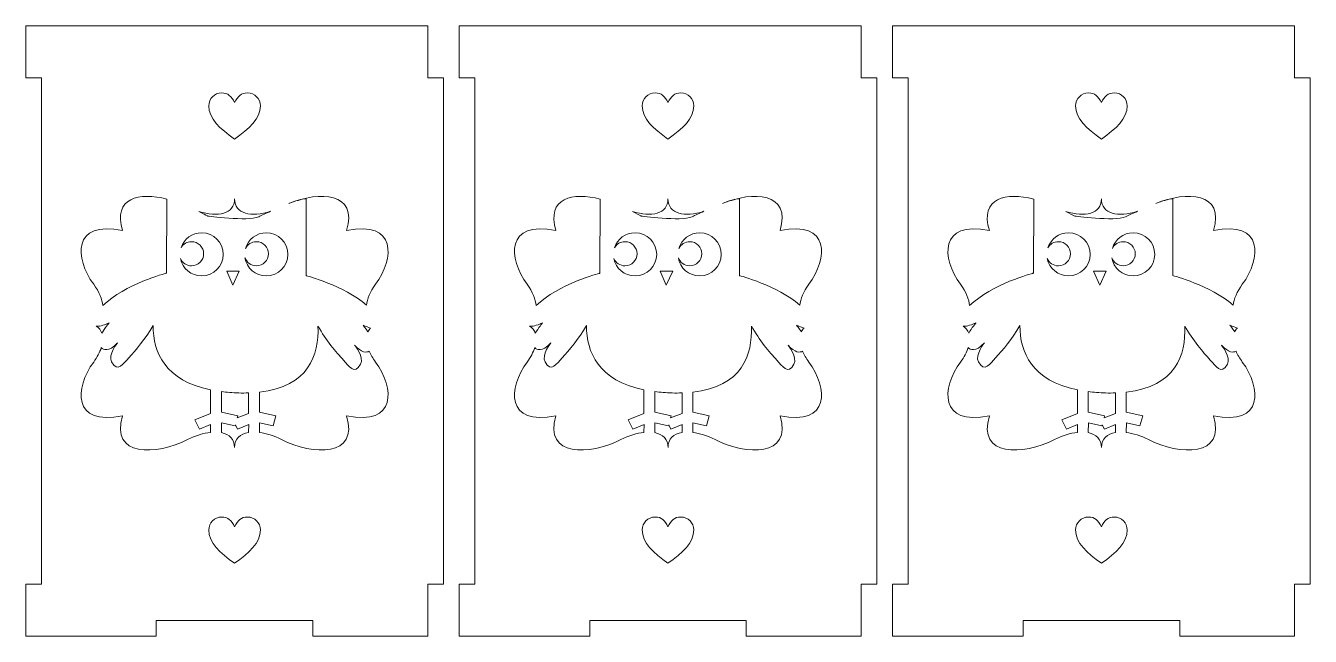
# Model space of a CAD drawing. Header units: millimetres. Extents: x -3306 to 3306, y -396 to 396.
# Drawn here: x -2556.5 to -2310.5, y -152.7 to -35.7 of the extents above; entities that cross this region are included whole.
import ezdxf

# ---------------------------------------------------------------- set-up
doc = ezdxf.new("R2010")
doc.units = ezdxf.units.MM
doc.header["$MEASUREMENT"] = 0
doc.layers.add('Camada 1', color=7, linetype='Continuous')

msp = doc.modelspace()

# ---------------------------------------------------------------- linework, layer by layer
at = {"layer": 'Camada 1', "color": 250, "lineweight": 20}
for points, knots in [([(-2553.4888, -35.7401), (-2553.4888, -35.7401), (-2479.4888, -35.7401), (-2479.4888, -35.7401), (-2479.4888, -35.7401), (-2479.4888, -35.7401), (-2479.4888, -45.7401), (-2479.4888, -45.7401), (-2479.4888, -45.7401), (-2479.4888, -45.7401), (-2476.4888, -45.7401), (-2476.4888, -45.7401), (-2476.4888, -45.7401), (-2476.4888, -45.7401), (-2476.4888, -142.7401), (-2476.4888, -142.7401), (-2476.4888, -142.7401), (-2476.4888, -142.7401), (-2479.4888, -142.7401), (-2479.4888, -142.7401), (-2479.4888, -142.7401), (-2479.4888, -142.7401), (-2479.4888, -152.7401), (-2479.4888, -152.7401), (-2479.4888, -152.7401), (-2479.4888, -152.7401), (-2501.4888, -152.7401), (-2501.4888, -152.7401), (-2501.4888, -152.7401), (-2501.4888, -152.7401), (-2501.4888, -149.7401), (-2501.4888, -149.7401), (-2501.4888, -149.7401), (-2501.4888, -149.7401), (-2531.4888, -149.7401), (-2531.4888, -149.7401), (-2531.4888, -149.7401), (-2531.4888, -149.7401), (-2531.4888, -152.7401), (-2531.4888, -152.7401), (-2531.4888, -152.7401), (-2531.4888, -152.7401), (-2553.4888, -152.7401), (-2553.4888, -152.7401), (-2553.4888, -152.7401), (-2553.4888, -152.7401), (-2556.4888, -152.7401), (-2556.4888, -152.7401), (-2556.4888, -152.7401), (-2556.4888, -152.7401), (-2556.4888, -142.7401), (-2556.4888, -142.7401), (-2556.4888, -142.7401), (-2556.4888, -142.7401), (-2553.4888, -142.7401), (-2553.4888, -142.7401), (-2553.4888, -142.7401), (-2553.4888, -142.7401), (-2553.4888, -45.7401), (-2553.4888, -45.7401), (-2553.4888, -45.7401), (-2553.4888, -45.7401), (-2556.4888, -45.7401), (-2556.4888, -45.7401), (-2556.4888, -45.7401), (-2556.4888, -45.7401), (-2556.4888, -35.7401), (-2556.4888, -35.7401), (-2556.4888, -35.7401), (-2556.4888, -35.7401), (-2553.4888, -35.7401), (-2553.4888, -35.7401)], [0, 0, 0, 0, 0.05263158, 0.05263158, 0.05263158, 0.05263158, 0.10526316, 0.10526316, 0.10526316, 0.10526316, 0.15789474, 0.15789474, 0.15789474, 0.15789474, 0.21052632, 0.21052632, 0.21052632, 0.21052632, 0.26315789, 0.26315789, 0.26315789, 0.26315789, 0.31578947, 0.31578947, 0.31578947, 0.31578947, 0.36842105, 0.36842105, 0.36842105, 0.36842105, 0.42105263, 0.42105263, 0.42105263, 0.42105263, 0.47368421, 0.47368421, 0.47368421, 0.47368421, 0.52631579, 0.52631579, 0.52631579, 0.52631579, 0.57894737, 0.57894737, 0.57894737, 0.57894737, 0.63157895, 0.63157895, 0.63157895, 0.63157895, 0.68421053, 0.68421053, 0.68421053, 0.68421053, 0.73684211, 0.73684211, 0.73684211, 0.73684211, 0.78947368, 0.78947368, 0.78947368, 0.78947368, 0.84210526, 0.84210526, 0.84210526, 0.84210526, 0.89473684, 0.89473684, 0.89473684, 0.89473684, 1, 1, 1, 1]), ([(-2470.4888, -35.7401), (-2470.4888, -35.7401), (-2396.4888, -35.7401), (-2396.4888, -35.7401), (-2396.4888, -35.7401), (-2396.4888, -35.7401), (-2396.4888, -45.7401), (-2396.4888, -45.7401), (-2396.4888, -45.7401), (-2396.4888, -45.7401), (-2393.4888, -45.7401), (-2393.4888, -45.7401), (-2393.4888, -45.7401), (-2393.4888, -45.7401), (-2393.4888, -142.7401), (-2393.4888, -142.7401), (-2393.4888, -142.7401), (-2393.4888, -142.7401), (-2396.4888, -142.7401), (-2396.4888, -142.7401), (-2396.4888, -142.7401), (-2396.4888, -142.7401), (-2396.4888, -152.7401), (-2396.4888, -152.7401), (-2396.4888, -152.7401), (-2396.4888, -152.7401), (-2418.4888, -152.7401), (-2418.4888, -152.7401), (-2418.4888, -152.7401), (-2418.4888, -152.7401), (-2418.4888, -149.7401), (-2418.4888, -149.7401), (-2418.4888, -149.7401), (-2418.4888, -149.7401), (-2448.4888, -149.7401), (-2448.4888, -149.7401), (-2448.4888, -149.7401), (-2448.4888, -149.7401), (-2448.4888, -152.7401), (-2448.4888, -152.7401), (-2448.4888, -152.7401), (-2448.4888, -152.7401), (-2470.4888, -152.7401), (-2470.4888, -152.7401), (-2470.4888, -152.7401), (-2470.4888, -152.7401), (-2473.4888, -152.7401), (-2473.4888, -152.7401), (-2473.4888, -152.7401), (-2473.4888, -152.7401), (-2473.4888, -142.7401), (-2473.4888, -142.7401), (-2473.4888, -142.7401), (-2473.4888, -142.7401), (-2470.4888, -142.7401), (-2470.4888, -142.7401), (-2470.4888, -142.7401), (-2470.4888, -142.7401), (-2470.4888, -45.7401), (-2470.4888, -45.7401), (-2470.4888, -45.7401), (-2470.4888, -45.7401), (-2473.4888, -45.7401), (-2473.4888, -45.7401), (-2473.4888, -45.7401), (-2473.4888, -45.7401), (-2473.4888, -35.7401), (-2473.4888, -35.7401), (-2473.4888, -35.7401), (-2473.4888, -35.7401), (-2470.4888, -35.7401), (-2470.4888, -35.7401)], [0, 0, 0, 0, 0.05263158, 0.05263158, 0.05263158, 0.05263158, 0.10526316, 0.10526316, 0.10526316, 0.10526316, 0.15789474, 0.15789474, 0.15789474, 0.15789474, 0.21052632, 0.21052632, 0.21052632, 0.21052632, 0.26315789, 0.26315789, 0.26315789, 0.26315789, 0.31578947, 0.31578947, 0.31578947, 0.31578947, 0.36842105, 0.36842105, 0.36842105, 0.36842105, 0.42105263, 0.42105263, 0.42105263, 0.42105263, 0.47368421, 0.47368421, 0.47368421, 0.47368421, 0.52631579, 0.52631579, 0.52631579, 0.52631579, 0.57894737, 0.57894737, 0.57894737, 0.57894737, 0.63157895, 0.63157895, 0.63157895, 0.63157895, 0.68421053, 0.68421053, 0.68421053, 0.68421053, 0.73684211, 0.73684211, 0.73684211, 0.73684211, 0.78947368, 0.78947368, 0.78947368, 0.78947368, 0.84210526, 0.84210526, 0.84210526, 0.84210526, 0.89473684, 0.89473684, 0.89473684, 0.89473684, 1, 1, 1, 1]), ([(-2387.4888, -35.7401), (-2387.4888, -35.7401), (-2313.4888, -35.7401), (-2313.4888, -35.7401), (-2313.4888, -35.7401), (-2313.4888, -35.7401), (-2313.4888, -45.7401), (-2313.4888, -45.7401), (-2313.4888, -45.7401), (-2313.4888, -45.7401), (-2310.4888, -45.7401), (-2310.4888, -45.7401), (-2310.4888, -45.7401), (-2310.4888, -45.7401), (-2310.4888, -142.7401), (-2310.4888, -142.7401), (-2310.4888, -142.7401), (-2310.4888, -142.7401), (-2313.4888, -142.7401), (-2313.4888, -142.7401), (-2313.4888, -142.7401), (-2313.4888, -142.7401), (-2313.4888, -152.7401), (-2313.4888, -152.7401), (-2313.4888, -152.7401), (-2313.4888, -152.7401), (-2335.4888, -152.7401), (-2335.4888, -152.7401), (-2335.4888, -152.7401), (-2335.4888, -152.7401), (-2335.4888, -149.7401), (-2335.4888, -149.7401), (-2335.4888, -149.7401), (-2335.4888, -149.7401), (-2365.4888, -149.7401), (-2365.4888, -149.7401), (-2365.4888, -149.7401), (-2365.4888, -149.7401), (-2365.4888, -152.7401), (-2365.4888, -152.7401), (-2365.4888, -152.7401), (-2365.4888, -152.7401), (-2387.4888, -152.7401), (-2387.4888, -152.7401), (-2387.4888, -152.7401), (-2387.4888, -152.7401), (-2390.4888, -152.7401), (-2390.4888, -152.7401), (-2390.4888, -152.7401), (-2390.4888, -152.7401), (-2390.4888, -142.7401), (-2390.4888, -142.7401), (-2390.4888, -142.7401), (-2390.4888, -142.7401), (-2387.4888, -142.7401), (-2387.4888, -142.7401), (-2387.4888, -142.7401), (-2387.4888, -142.7401), (-2387.4888, -45.7401), (-2387.4888, -45.7401), (-2387.4888, -45.7401), (-2387.4888, -45.7401), (-2390.4888, -45.7401), (-2390.4888, -45.7401), (-2390.4888, -45.7401), (-2390.4888, -45.7401), (-2390.4888, -35.7401), (-2390.4888, -35.7401), (-2390.4888, -35.7401), (-2390.4888, -35.7401), (-2387.4888, -35.7401), (-2387.4888, -35.7401)], [0, 0, 0, 0, 0.05263158, 0.05263158, 0.05263158, 0.05263158, 0.10526316, 0.10526316, 0.10526316, 0.10526316, 0.15789474, 0.15789474, 0.15789474, 0.15789474, 0.21052632, 0.21052632, 0.21052632, 0.21052632, 0.26315789, 0.26315789, 0.26315789, 0.26315789, 0.31578947, 0.31578947, 0.31578947, 0.31578947, 0.36842105, 0.36842105, 0.36842105, 0.36842105, 0.42105263, 0.42105263, 0.42105263, 0.42105263, 0.47368421, 0.47368421, 0.47368421, 0.47368421, 0.52631579, 0.52631579, 0.52631579, 0.52631579, 0.57894737, 0.57894737, 0.57894737, 0.57894737, 0.63157895, 0.63157895, 0.63157895, 0.63157895, 0.68421053, 0.68421053, 0.68421053, 0.68421053, 0.73684211, 0.73684211, 0.73684211, 0.73684211, 0.78947368, 0.78947368, 0.78947368, 0.78947368, 0.84210526, 0.84210526, 0.84210526, 0.84210526, 0.89473684, 0.89473684, 0.89473684, 0.89473684, 1, 1, 1, 1]), ([(-2516.489, -50.4781), (-2517.1063, -49.2434), (-2517.7237, -48.6261), (-2518.9585, -48.6261), (-2518.9585, -48.6261), (-2520.3216, -48.6261), (-2521.4279, -49.7324), (-2521.4279, -51.0955), (-2521.4279, -51.0955), (-2521.4279, -53.565), (-2519.3002, -55.4502), (-2516.489, -57.4897), (-2516.489, -57.4897), (-2513.6778, -55.4502), (-2511.5501, -53.565), (-2511.5501, -51.0955), (-2511.5501, -51.0955), (-2511.5501, -49.7324), (-2512.6564, -48.6261), (-2514.0195, -48.6261), (-2514.0195, -48.6261), (-2515.2543, -48.6261), (-2515.8717, -49.2434), (-2516.489, -50.4781)], [0, 0, 0, 0, 0.14285714, 0.14285714, 0.14285714, 0.14285714, 0.28571429, 0.28571429, 0.28571429, 0.28571429, 0.42857143, 0.42857143, 0.42857143, 0.42857143, 0.57142857, 0.57142857, 0.57142857, 0.57142857, 0.71428571, 0.71428571, 0.71428571, 0.71428571, 1, 1, 1, 1]), ([(-2433.489, -50.4781), (-2434.1063, -49.2434), (-2434.7237, -48.6261), (-2435.9585, -48.6261), (-2435.9585, -48.6261), (-2437.3216, -48.6261), (-2438.4279, -49.7324), (-2438.4279, -51.0955), (-2438.4279, -51.0955), (-2438.4279, -53.565), (-2436.3002, -55.4502), (-2433.489, -57.4897), (-2433.489, -57.4897), (-2430.6778, -55.4502), (-2428.5501, -53.565), (-2428.5501, -51.0955), (-2428.5501, -51.0955), (-2428.5501, -49.7324), (-2429.6564, -48.6261), (-2431.0195, -48.6261), (-2431.0195, -48.6261), (-2432.2543, -48.6261), (-2432.8717, -49.2434), (-2433.489, -50.4781)], [0, 0, 0, 0, 0.14285714, 0.14285714, 0.14285714, 0.14285714, 0.28571429, 0.28571429, 0.28571429, 0.28571429, 0.42857143, 0.42857143, 0.42857143, 0.42857143, 0.57142857, 0.57142857, 0.57142857, 0.57142857, 0.71428571, 0.71428571, 0.71428571, 0.71428571, 1, 1, 1, 1]), ([(-2350.489, -50.4781), (-2351.1063, -49.2434), (-2351.7237, -48.6261), (-2352.9585, -48.6261), (-2352.9585, -48.6261), (-2354.3216, -48.6261), (-2355.4279, -49.7324), (-2355.4279, -51.0955), (-2355.4279, -51.0955), (-2355.4279, -53.565), (-2353.3002, -55.4502), (-2350.489, -57.4897), (-2350.489, -57.4897), (-2347.6778, -55.4502), (-2345.5501, -53.565), (-2345.5501, -51.0955), (-2345.5501, -51.0955), (-2345.5501, -49.7324), (-2346.6564, -48.6261), (-2348.0195, -48.6261), (-2348.0195, -48.6261), (-2349.2543, -48.6261), (-2349.8717, -49.2434), (-2350.489, -50.4781)], [0, 0, 0, 0, 0.14285714, 0.14285714, 0.14285714, 0.14285714, 0.28571429, 0.28571429, 0.28571429, 0.28571429, 0.42857143, 0.42857143, 0.42857143, 0.42857143, 0.57142857, 0.57142857, 0.57142857, 0.57142857, 0.71428571, 0.71428571, 0.71428571, 0.71428571, 1, 1, 1, 1]), ([(-2529.4554, -68.9515), (-2534.6672, -67.6143), (-2539.868, -68.6466), (-2537.9377, -75.0068), (-2537.9377, -75.0068), (-2547.6415, -72.9937), (-2547.0927, -80.3611), (-2543.4707, -85.2948), (-2543.4707, -85.2948), (-2542.4177, -86.7293), (-2541.8297, -88.1603), (-2541.7419, -89.3791), (-2541.7419, -89.3791), (-2537.4745, -85.2372), (-2529.6063, -83.1686), (-2529.6063, -83.1686), (-2529.6063, -83.1686), (-2529.6024, -83.1904), (-2529.5994, -83.2124), (-2529.5956, -83.2342), (-2529.5956, -83.2342), (-2529.5716, -83.1912), (-2529.5483, -83.1503), (-2529.5263, -83.1129), (-2529.5263, -83.1129), (-2529.5263, -83.1129), (-2529.4554, -68.9515), (-2529.4554, -68.9515)], [0, 0, 0, 0, 0.125, 0.125, 0.125, 0.125, 0.25, 0.25, 0.25, 0.25, 0.375, 0.375, 0.375, 0.375, 0.5, 0.5, 0.5, 0.5, 0.625, 0.625, 0.625, 0.625, 0.75, 0.75, 0.75, 0.75, 1, 1, 1, 1]), ([(-2491.23, -89.3078), (-2491.1249, -88.1048), (-2490.5394, -86.7014), (-2489.5069, -85.2949), (-2489.5069, -85.2949), (-2485.8848, -80.3612), (-2485.3361, -72.9938), (-2495.0398, -75.0069), (-2495.0398, -75.0069), (-2492.7899, -67.5936), (-2500.228, -67.4182), (-2506.0794, -69.797), (-2506.0794, -69.797), (-2504.863, -69.3344), (-2503.7007, -68.9808), (-2502.792, -68.9005), (-2502.792, -68.9005), (-2502.792, -68.9005), (-2502.792, -83.6224), (-2502.792, -83.6224), (-2502.792, -83.6224), (-2502.792, -83.6224), (-2495.5903, -85.5164), (-2491.23, -89.3078)], [0, 0, 0, 0, 0.14285714, 0.14285714, 0.14285714, 0.14285714, 0.28571429, 0.28571429, 0.28571429, 0.28571429, 0.42857143, 0.42857143, 0.42857143, 0.42857143, 0.57142857, 0.57142857, 0.57142857, 0.57142857, 0.71428571, 0.71428571, 0.71428571, 0.71428571, 1, 1, 1, 1]), ([(-2446.4554, -68.9515), (-2451.6672, -67.6143), (-2456.868, -68.6466), (-2454.9377, -75.0068), (-2454.9377, -75.0068), (-2464.6415, -72.9937), (-2464.0927, -80.3611), (-2460.4707, -85.2948), (-2460.4707, -85.2948), (-2459.4177, -86.7293), (-2458.8297, -88.1603), (-2458.7419, -89.3791), (-2458.7419, -89.3791), (-2454.4745, -85.2372), (-2446.6063, -83.1686), (-2446.6063, -83.1686), (-2446.6063, -83.1686), (-2446.6024, -83.1904), (-2446.5994, -83.2124), (-2446.5956, -83.2342), (-2446.5956, -83.2342), (-2446.5716, -83.1912), (-2446.5483, -83.1503), (-2446.5263, -83.1129), (-2446.5263, -83.1129), (-2446.5263, -83.1129), (-2446.4554, -68.9515), (-2446.4554, -68.9515)], [0, 0, 0, 0, 0.125, 0.125, 0.125, 0.125, 0.25, 0.25, 0.25, 0.25, 0.375, 0.375, 0.375, 0.375, 0.5, 0.5, 0.5, 0.5, 0.625, 0.625, 0.625, 0.625, 0.75, 0.75, 0.75, 0.75, 1, 1, 1, 1]), ([(-2408.23, -89.3078), (-2408.1249, -88.1048), (-2407.5394, -86.7014), (-2406.5069, -85.2949), (-2406.5069, -85.2949), (-2402.8848, -80.3612), (-2402.3361, -72.9938), (-2412.0398, -75.0069), (-2412.0398, -75.0069), (-2409.7899, -67.5936), (-2417.228, -67.4182), (-2423.0794, -69.797), (-2423.0794, -69.797), (-2421.863, -69.3344), (-2420.7007, -68.9808), (-2419.792, -68.9005), (-2419.792, -68.9005), (-2419.792, -68.9005), (-2419.792, -83.6224), (-2419.792, -83.6224), (-2419.792, -83.6224), (-2419.792, -83.6224), (-2412.5903, -85.5164), (-2408.23, -89.3078)], [0, 0, 0, 0, 0.14285714, 0.14285714, 0.14285714, 0.14285714, 0.28571429, 0.28571429, 0.28571429, 0.28571429, 0.42857143, 0.42857143, 0.42857143, 0.42857143, 0.57142857, 0.57142857, 0.57142857, 0.57142857, 0.71428571, 0.71428571, 0.71428571, 0.71428571, 1, 1, 1, 1]), ([(-2363.4554, -68.9515), (-2368.6672, -67.6143), (-2373.868, -68.6466), (-2371.9377, -75.0068), (-2371.9377, -75.0068), (-2381.6415, -72.9937), (-2381.0927, -80.3611), (-2377.4707, -85.2948), (-2377.4707, -85.2948), (-2376.4177, -86.7293), (-2375.8297, -88.1603), (-2375.7419, -89.3791), (-2375.7419, -89.3791), (-2371.4745, -85.2372), (-2363.6063, -83.1686), (-2363.6063, -83.1686), (-2363.6063, -83.1686), (-2363.6024, -83.1904), (-2363.5994, -83.2124), (-2363.5956, -83.2342), (-2363.5956, -83.2342), (-2363.5716, -83.1912), (-2363.5483, -83.1503), (-2363.5263, -83.1129), (-2363.5263, -83.1129), (-2363.5263, -83.1129), (-2363.4554, -68.9515), (-2363.4554, -68.9515)], [0, 0, 0, 0, 0.125, 0.125, 0.125, 0.125, 0.25, 0.25, 0.25, 0.25, 0.375, 0.375, 0.375, 0.375, 0.5, 0.5, 0.5, 0.5, 0.625, 0.625, 0.625, 0.625, 0.75, 0.75, 0.75, 0.75, 1, 1, 1, 1]), ([(-2325.23, -89.3078), (-2325.1249, -88.1048), (-2324.5394, -86.7014), (-2323.5069, -85.2949), (-2323.5069, -85.2949), (-2319.8848, -80.3612), (-2319.3361, -72.9938), (-2329.0398, -75.0069), (-2329.0398, -75.0069), (-2326.7899, -67.5936), (-2334.228, -67.4182), (-2340.0794, -69.797), (-2340.0794, -69.797), (-2338.863, -69.3344), (-2337.7007, -68.9808), (-2336.792, -68.9005), (-2336.792, -68.9005), (-2336.792, -68.9005), (-2336.792, -83.6224), (-2336.792, -83.6224), (-2336.792, -83.6224), (-2336.792, -83.6224), (-2329.5903, -85.5164), (-2325.23, -89.3078)], [0, 0, 0, 0, 0.14285714, 0.14285714, 0.14285714, 0.14285714, 0.28571429, 0.28571429, 0.28571429, 0.28571429, 0.42857143, 0.42857143, 0.42857143, 0.42857143, 0.57142857, 0.57142857, 0.57142857, 0.57142857, 0.71428571, 0.71428571, 0.71428571, 0.71428571, 1, 1, 1, 1]), ([(-2509.6058, -71.3096), (-2513.2864, -72.507), (-2516.4541, -71.8224), (-2516.489, -68.9465), (-2516.489, -68.9465), (-2516.5233, -71.8082), (-2519.6601, -72.5), (-2523.3174, -71.327), (-2523.3174, -71.327), (-2522.5815, -71.6918), (-2521.9852, -72.0046), (-2521.6887, -72.1968), (-2521.6887, -72.1968), (-2521.6887, -72.1968), (-2514.0716, -73.2968), (-2511.8747, -72.3442), (-2511.8747, -72.3442), (-2511.2603, -72.0779), (-2510.4741, -71.7084), (-2509.6058, -71.3096)], [0, 0, 0, 0, 0.16666667, 0.16666667, 0.16666667, 0.16666667, 0.33333333, 0.33333333, 0.33333333, 0.33333333, 0.5, 0.5, 0.5, 0.5, 0.66666667, 0.66666667, 0.66666667, 0.66666667, 1, 1, 1, 1]), ([(-2426.6058, -71.3096), (-2430.2864, -72.507), (-2433.4541, -71.8224), (-2433.489, -68.9465), (-2433.489, -68.9465), (-2433.5233, -71.8082), (-2436.6601, -72.5), (-2440.3174, -71.327), (-2440.3174, -71.327), (-2439.5815, -71.6918), (-2438.9852, -72.0046), (-2438.6887, -72.1968), (-2438.6887, -72.1968), (-2438.6887, -72.1968), (-2431.0716, -73.2968), (-2428.8747, -72.3442), (-2428.8747, -72.3442), (-2428.2603, -72.0779), (-2427.4741, -71.7084), (-2426.6058, -71.3096)], [0, 0, 0, 0, 0.16666667, 0.16666667, 0.16666667, 0.16666667, 0.33333333, 0.33333333, 0.33333333, 0.33333333, 0.5, 0.5, 0.5, 0.5, 0.66666667, 0.66666667, 0.66666667, 0.66666667, 1, 1, 1, 1]), ([(-2343.6058, -71.3096), (-2347.2864, -72.507), (-2350.4541, -71.8224), (-2350.489, -68.9465), (-2350.489, -68.9465), (-2350.5233, -71.8082), (-2353.6601, -72.5), (-2357.3174, -71.327), (-2357.3174, -71.327), (-2356.5815, -71.6918), (-2355.9852, -72.0046), (-2355.6887, -72.1968), (-2355.6887, -72.1968), (-2355.6887, -72.1968), (-2348.0716, -73.2968), (-2345.8747, -72.3442), (-2345.8747, -72.3442), (-2345.2603, -72.0779), (-2344.4741, -71.7084), (-2343.6058, -71.3096)], [0, 0, 0, 0, 0.16666667, 0.16666667, 0.16666667, 0.16666667, 0.33333333, 0.33333333, 0.33333333, 0.33333333, 0.5, 0.5, 0.5, 0.5, 0.66666667, 0.66666667, 0.66666667, 0.66666667, 1, 1, 1, 1]), ([(-2524.7289, -77.1265), (-2523.4518, -77.1265), (-2522.4165, -78.1618), (-2522.4165, -79.4389), (-2522.4165, -79.4389), (-2522.4165, -80.716), (-2523.4518, -81.7513), (-2524.7289, -81.7513), (-2524.7289, -81.7513), (-2525.6838, -81.7513), (-2526.5035, -81.1725), (-2526.8563, -80.3466), (-2526.8563, -80.3466), (-2526.4891, -82.2561), (-2524.8093, -83.7), (-2522.7925, -83.7), (-2522.7925, -83.7), (-2520.5074, -83.7), (-2518.6546, -81.8458), (-2518.6546, -79.561), (-2518.6546, -79.561), (-2518.6546, -77.2745), (-2520.5074, -75.4224), (-2522.7925, -75.4224), (-2522.7925, -75.4224), (-2524.629, -75.4224), (-2526.1859, -76.6184), (-2526.727, -78.2745), (-2526.727, -78.2745), (-2526.326, -77.5879), (-2525.5814, -77.1265), (-2524.7289, -77.1265)], [0, 0, 0, 0, 0.11111111, 0.11111111, 0.11111111, 0.11111111, 0.22222222, 0.22222222, 0.22222222, 0.22222222, 0.33333333, 0.33333333, 0.33333333, 0.33333333, 0.44444444, 0.44444444, 0.44444444, 0.44444444, 0.55555556, 0.55555556, 0.55555556, 0.55555556, 0.66666667, 0.66666667, 0.66666667, 0.66666667, 0.77777778, 0.77777778, 0.77777778, 0.77777778, 1, 1, 1, 1]), ([(-2512.3203, -77.1265), (-2511.0432, -77.1265), (-2510.0079, -78.1618), (-2510.0079, -79.4389), (-2510.0079, -79.4389), (-2510.0079, -80.716), (-2511.0432, -81.7513), (-2512.3203, -81.7513), (-2512.3203, -81.7513), (-2513.3301, -81.7513), (-2514.1885, -81.104), (-2514.5037, -80.2018), (-2514.5037, -80.2018), (-2514.1956, -82.1827), (-2512.4824, -83.7), (-2510.415, -83.7), (-2510.415, -83.7), (-2508.1299, -83.7), (-2506.2767, -81.8458), (-2506.2767, -79.561), (-2506.2767, -79.561), (-2506.2767, -77.2745), (-2508.1299, -75.4224), (-2510.415, -75.4224), (-2510.415, -75.4224), (-2512.3, -75.4224), (-2513.8905, -76.6825), (-2514.39, -78.4069), (-2514.39, -78.4069), (-2514.0108, -77.6479), (-2513.2265, -77.1265), (-2512.3203, -77.1265)], [0, 0, 0, 0, 0.11111111, 0.11111111, 0.11111111, 0.11111111, 0.22222222, 0.22222222, 0.22222222, 0.22222222, 0.33333333, 0.33333333, 0.33333333, 0.33333333, 0.44444444, 0.44444444, 0.44444444, 0.44444444, 0.55555556, 0.55555556, 0.55555556, 0.55555556, 0.66666667, 0.66666667, 0.66666667, 0.66666667, 0.77777778, 0.77777778, 0.77777778, 0.77777778, 1, 1, 1, 1]), ([(-2441.7289, -77.1265), (-2440.4518, -77.1265), (-2439.4165, -78.1618), (-2439.4165, -79.4389), (-2439.4165, -79.4389), (-2439.4165, -80.716), (-2440.4518, -81.7513), (-2441.7289, -81.7513), (-2441.7289, -81.7513), (-2442.6838, -81.7513), (-2443.5035, -81.1725), (-2443.8563, -80.3466), (-2443.8563, -80.3466), (-2443.4891, -82.2561), (-2441.8093, -83.7), (-2439.7925, -83.7), (-2439.7925, -83.7), (-2437.5074, -83.7), (-2435.6546, -81.8458), (-2435.6546, -79.561), (-2435.6546, -79.561), (-2435.6546, -77.2745), (-2437.5074, -75.4224), (-2439.7925, -75.4224), (-2439.7925, -75.4224), (-2441.629, -75.4224), (-2443.1859, -76.6184), (-2443.727, -78.2745), (-2443.727, -78.2745), (-2443.326, -77.5879), (-2442.5814, -77.1265), (-2441.7289, -77.1265)], [0, 0, 0, 0, 0.11111111, 0.11111111, 0.11111111, 0.11111111, 0.22222222, 0.22222222, 0.22222222, 0.22222222, 0.33333333, 0.33333333, 0.33333333, 0.33333333, 0.44444444, 0.44444444, 0.44444444, 0.44444444, 0.55555556, 0.55555556, 0.55555556, 0.55555556, 0.66666667, 0.66666667, 0.66666667, 0.66666667, 0.77777778, 0.77777778, 0.77777778, 0.77777778, 1, 1, 1, 1]), ([(-2429.3203, -77.1265), (-2428.0432, -77.1265), (-2427.0079, -78.1618), (-2427.0079, -79.4389), (-2427.0079, -79.4389), (-2427.0079, -80.716), (-2428.0432, -81.7513), (-2429.3203, -81.7513), (-2429.3203, -81.7513), (-2430.3301, -81.7513), (-2431.1885, -81.104), (-2431.5037, -80.2018), (-2431.5037, -80.2018), (-2431.1956, -82.1827), (-2429.4824, -83.7), (-2427.415, -83.7), (-2427.415, -83.7), (-2425.1299, -83.7), (-2423.2767, -81.8458), (-2423.2767, -79.561), (-2423.2767, -79.561), (-2423.2767, -77.2745), (-2425.1299, -75.4224), (-2427.415, -75.4224), (-2427.415, -75.4224), (-2429.3, -75.4224), (-2430.8905, -76.6825), (-2431.39, -78.4069), (-2431.39, -78.4069), (-2431.0108, -77.6479), (-2430.2265, -77.1265), (-2429.3203, -77.1265)], [0, 0, 0, 0, 0.11111111, 0.11111111, 0.11111111, 0.11111111, 0.22222222, 0.22222222, 0.22222222, 0.22222222, 0.33333333, 0.33333333, 0.33333333, 0.33333333, 0.44444444, 0.44444444, 0.44444444, 0.44444444, 0.55555556, 0.55555556, 0.55555556, 0.55555556, 0.66666667, 0.66666667, 0.66666667, 0.66666667, 0.77777778, 0.77777778, 0.77777778, 0.77777778, 1, 1, 1, 1]), ([(-2358.7289, -77.1265), (-2357.4518, -77.1265), (-2356.4165, -78.1618), (-2356.4165, -79.4389), (-2356.4165, -79.4389), (-2356.4165, -80.716), (-2357.4518, -81.7513), (-2358.7289, -81.7513), (-2358.7289, -81.7513), (-2359.6838, -81.7513), (-2360.5035, -81.1725), (-2360.8563, -80.3466), (-2360.8563, -80.3466), (-2360.4891, -82.2561), (-2358.8093, -83.7), (-2356.7925, -83.7), (-2356.7925, -83.7), (-2354.5074, -83.7), (-2352.6546, -81.8458), (-2352.6546, -79.561), (-2352.6546, -79.561), (-2352.6546, -77.2745), (-2354.5074, -75.4224), (-2356.7925, -75.4224), (-2356.7925, -75.4224), (-2358.629, -75.4224), (-2360.1859, -76.6184), (-2360.727, -78.2745), (-2360.727, -78.2745), (-2360.326, -77.5879), (-2359.5814, -77.1265), (-2358.7289, -77.1265)], [0, 0, 0, 0, 0.11111111, 0.11111111, 0.11111111, 0.11111111, 0.22222222, 0.22222222, 0.22222222, 0.22222222, 0.33333333, 0.33333333, 0.33333333, 0.33333333, 0.44444444, 0.44444444, 0.44444444, 0.44444444, 0.55555556, 0.55555556, 0.55555556, 0.55555556, 0.66666667, 0.66666667, 0.66666667, 0.66666667, 0.77777778, 0.77777778, 0.77777778, 0.77777778, 1, 1, 1, 1]), ([(-2346.3203, -77.1265), (-2345.0432, -77.1265), (-2344.0079, -78.1618), (-2344.0079, -79.4389), (-2344.0079, -79.4389), (-2344.0079, -80.716), (-2345.0432, -81.7513), (-2346.3203, -81.7513), (-2346.3203, -81.7513), (-2347.3301, -81.7513), (-2348.1885, -81.104), (-2348.5037, -80.2018), (-2348.5037, -80.2018), (-2348.1956, -82.1827), (-2346.4824, -83.7), (-2344.415, -83.7), (-2344.415, -83.7), (-2342.1299, -83.7), (-2340.2767, -81.8458), (-2340.2767, -79.561), (-2340.2767, -79.561), (-2340.2767, -77.2745), (-2342.1299, -75.4224), (-2344.415, -75.4224), (-2344.415, -75.4224), (-2346.3, -75.4224), (-2347.8905, -76.6825), (-2348.39, -78.4069), (-2348.39, -78.4069), (-2348.0108, -77.6479), (-2347.2265, -77.1265), (-2346.3203, -77.1265)], [0, 0, 0, 0, 0.11111111, 0.11111111, 0.11111111, 0.11111111, 0.22222222, 0.22222222, 0.22222222, 0.22222222, 0.33333333, 0.33333333, 0.33333333, 0.33333333, 0.44444444, 0.44444444, 0.44444444, 0.44444444, 0.55555556, 0.55555556, 0.55555556, 0.55555556, 0.66666667, 0.66666667, 0.66666667, 0.66666667, 0.77777778, 0.77777778, 0.77777778, 0.77777778, 1, 1, 1, 1]), ([(-2517.9952, -82.747), (-2517.9952, -82.747), (-2515.5782, -82.747), (-2515.5782, -82.747), (-2515.5782, -82.747), (-2515.5782, -82.747), (-2516.8242, -85.4542), (-2516.8242, -85.4542), (-2516.8242, -85.4542), (-2516.8242, -85.4542), (-2517.9952, -82.747), (-2517.9952, -82.747)], [0, 0, 0, 0, 0.25, 0.25, 0.25, 0.25, 0.5, 0.5, 0.5, 0.5, 1, 1, 1, 1]), ([(-2434.9952, -82.747), (-2434.9952, -82.747), (-2432.5782, -82.747), (-2432.5782, -82.747), (-2432.5782, -82.747), (-2432.5782, -82.747), (-2433.8242, -85.4542), (-2433.8242, -85.4542), (-2433.8242, -85.4542), (-2433.8242, -85.4542), (-2434.9952, -82.747), (-2434.9952, -82.747)], [0, 0, 0, 0, 0.25, 0.25, 0.25, 0.25, 0.5, 0.5, 0.5, 0.5, 1, 1, 1, 1]), ([(-2351.9952, -82.747), (-2351.9952, -82.747), (-2349.5782, -82.747), (-2349.5782, -82.747), (-2349.5782, -82.747), (-2349.5782, -82.747), (-2350.8242, -85.4542), (-2350.8242, -85.4542), (-2350.8242, -85.4542), (-2350.8242, -85.4542), (-2351.9952, -82.747), (-2351.9952, -82.747)], [0, 0, 0, 0, 0.25, 0.25, 0.25, 0.25, 0.5, 0.5, 0.5, 0.5, 1, 1, 1, 1]), ([(-2537.9376, -110.4733), (-2540.3725, -118.4958), (-2531.4614, -118.0422), (-2525.4938, -115.0478), (-2525.4938, -115.0478), (-2523.9652, -114.2807), (-2522.4396, -113.8121), (-2521.0901, -113.6618), (-2521.0901, -113.6618), (-2521.0901, -113.6618), (-2521.0713, -112.183), (-2521.0713, -112.183), (-2521.0713, -112.183), (-2521.0713, -112.183), (-2523.2034, -113.0404), (-2523.2034, -113.0404), (-2523.2034, -113.0404), (-2523.2034, -113.0404), (-2524.0933, -111.2372), (-2524.0933, -111.2372), (-2524.0933, -111.2372), (-2524.0933, -111.2372), (-2521.0905, -110.031), (-2521.0905, -110.031), (-2521.0905, -110.031), (-2521.0905, -110.031), (-2521.0905, -105.5251), (-2521.0905, -105.5251), (-2521.0905, -105.5251), (-2529.8089, -103.7499), (-2532.0984, -98.3241), (-2532.0926, -93.2153), (-2532.0926, -93.2153), (-2533.5785, -95.7391), (-2535.4024, -97.9134), (-2536.7613, -99.3753), (-2536.7613, -99.3753), (-2537.781, -100.4726), (-2538.8965, -102.3354), (-2540.0273, -100.1709), (-2540.0273, -100.1709), (-2540.7601, -98.7664), (-2538.9034, -96.5084), (-2538.9034, -96.5084), (-2538.9034, -96.5084), (-2540.6063, -98.4323), (-2541.6682, -97.7556), (-2542.0099, -97.4294), (-2542.0099, -97.4294), (-2542.2908, -98.3075), (-2542.7809, -99.2456), (-2543.4707, -100.1853), (-2543.4707, -100.1853), (-2547.0927, -105.119), (-2547.6413, -112.4864), (-2537.9376, -110.4733)], [0, 0, 0, 0, 0.06666667, 0.06666667, 0.06666667, 0.06666667, 0.13333333, 0.13333333, 0.13333333, 0.13333333, 0.2, 0.2, 0.2, 0.2, 0.26666667, 0.26666667, 0.26666667, 0.26666667, 0.33333333, 0.33333333, 0.33333333, 0.33333333, 0.4, 0.4, 0.4, 0.4, 0.46666667, 0.46666667, 0.46666667, 0.46666667, 0.53333333, 0.53333333, 0.53333333, 0.53333333, 0.6, 0.6, 0.6, 0.6, 0.66666667, 0.66666667, 0.66666667, 0.66666667, 0.73333333, 0.73333333, 0.73333333, 0.73333333, 0.8, 0.8, 0.8, 0.8, 0.86666667, 0.86666667, 0.86666667, 0.86666667, 1, 1, 1, 1]), ([(-2542.9928, -93.3063), (-2542.461, -93.6407), (-2542.1007, -94.1092), (-2541.9053, -94.6743), (-2541.9053, -94.6743), (-2541.3177, -93.6291), (-2540.5307, -92.6959), (-2540.5307, -92.6959), (-2540.5307, -92.6959), (-2541.7595, -93.247), (-2542.5251, -93.3869), (-2542.9928, -93.3063)], [0, 0, 0, 0, 0.25, 0.25, 0.25, 0.25, 0.5, 0.5, 0.5, 0.5, 1, 1, 1, 1]), ([(-2511.7281, -113.6807), (-2510.4184, -113.849), (-2508.9524, -114.3107), (-2507.4835, -115.0478), (-2507.4835, -115.0478), (-2501.5159, -118.0422), (-2492.6049, -118.4957), (-2495.0399, -110.4733), (-2495.0399, -110.4733), (-2485.3362, -112.4865), (-2485.8848, -105.119), (-2489.5069, -100.1854), (-2489.5069, -100.1854), (-2490.0201, -99.4862), (-2490.4229, -98.7878), (-2490.7113, -98.1143), (-2490.7113, -98.1143), (-2491.2204, -98.3804), (-2492.1609, -98.4695), (-2493.4951, -96.9622), (-2493.4951, -96.9622), (-2493.4951, -96.9622), (-2491.6381, -99.2202), (-2492.371, -100.6247), (-2492.371, -100.6247), (-2493.5019, -102.7892), (-2494.6175, -100.9264), (-2495.6373, -99.8291), (-2495.6373, -99.8291), (-2497.0628, -98.2953), (-2499, -95.9771), (-2500.522, -93.2942), (-2500.522, -93.2942), (-2500.2904, -98.8484), (-2502.293, -104.9262), (-2511.7284, -105.9677), (-2511.7284, -105.9677), (-2511.7284, -105.9677), (-2511.7284, -109.7899), (-2511.7284, -109.7899), (-2511.7284, -109.7899), (-2511.7284, -109.7899), (-2508.5864, -110.4835), (-2508.5864, -110.4835), (-2508.5864, -110.4835), (-2508.5864, -110.4835), (-2509.1108, -112.4135), (-2509.1108, -112.4135), (-2509.1108, -112.4135), (-2509.1108, -112.4135), (-2511.7051, -111.8411), (-2511.7051, -111.8411), (-2511.7051, -111.8411), (-2511.7051, -111.8411), (-2511.7281, -113.6807), (-2511.7281, -113.6807)], [0, 0, 0, 0, 0.06666667, 0.06666667, 0.06666667, 0.06666667, 0.13333333, 0.13333333, 0.13333333, 0.13333333, 0.2, 0.2, 0.2, 0.2, 0.26666667, 0.26666667, 0.26666667, 0.26666667, 0.33333333, 0.33333333, 0.33333333, 0.33333333, 0.4, 0.4, 0.4, 0.4, 0.46666667, 0.46666667, 0.46666667, 0.46666667, 0.53333333, 0.53333333, 0.53333333, 0.53333333, 0.6, 0.6, 0.6, 0.6, 0.66666667, 0.66666667, 0.66666667, 0.66666667, 0.73333333, 0.73333333, 0.73333333, 0.73333333, 0.8, 0.8, 0.8, 0.8, 0.86666667, 0.86666667, 0.86666667, 0.86666667, 1, 1, 1, 1]), ([(-2490.9525, -94.3828), (-2490.8251, -94.1173), (-2490.6558, -93.8777), (-2490.4442, -93.6688), (-2490.4442, -93.6688), (-2490.8309, -93.5709), (-2491.2993, -93.4046), (-2491.8676, -93.1497), (-2491.8676, -93.1497), (-2491.8676, -93.1497), (-2491.4229, -93.6771), (-2490.9525, -94.3828)], [0, 0, 0, 0, 0.25, 0.25, 0.25, 0.25, 0.5, 0.5, 0.5, 0.5, 1, 1, 1, 1]), ([(-2454.9376, -110.4733), (-2457.3725, -118.4958), (-2448.4614, -118.0422), (-2442.4938, -115.0478), (-2442.4938, -115.0478), (-2440.9652, -114.2807), (-2439.4396, -113.8121), (-2438.0901, -113.6618), (-2438.0901, -113.6618), (-2438.0901, -113.6618), (-2438.0713, -112.183), (-2438.0713, -112.183), (-2438.0713, -112.183), (-2438.0713, -112.183), (-2440.2034, -113.0404), (-2440.2034, -113.0404), (-2440.2034, -113.0404), (-2440.2034, -113.0404), (-2441.0933, -111.2372), (-2441.0933, -111.2372), (-2441.0933, -111.2372), (-2441.0933, -111.2372), (-2438.0905, -110.031), (-2438.0905, -110.031), (-2438.0905, -110.031), (-2438.0905, -110.031), (-2438.0905, -105.5251), (-2438.0905, -105.5251), (-2438.0905, -105.5251), (-2446.8089, -103.7499), (-2449.0984, -98.3241), (-2449.0926, -93.2153), (-2449.0926, -93.2153), (-2450.5785, -95.7391), (-2452.4024, -97.9134), (-2453.7613, -99.3753), (-2453.7613, -99.3753), (-2454.781, -100.4726), (-2455.8965, -102.3354), (-2457.0273, -100.1709), (-2457.0273, -100.1709), (-2457.7601, -98.7664), (-2455.9034, -96.5084), (-2455.9034, -96.5084), (-2455.9034, -96.5084), (-2457.6063, -98.4323), (-2458.6682, -97.7556), (-2459.0099, -97.4294), (-2459.0099, -97.4294), (-2459.2908, -98.3075), (-2459.7809, -99.2456), (-2460.4707, -100.1853), (-2460.4707, -100.1853), (-2464.0927, -105.119), (-2464.6413, -112.4864), (-2454.9376, -110.4733)], [0, 0, 0, 0, 0.06666667, 0.06666667, 0.06666667, 0.06666667, 0.13333333, 0.13333333, 0.13333333, 0.13333333, 0.2, 0.2, 0.2, 0.2, 0.26666667, 0.26666667, 0.26666667, 0.26666667, 0.33333333, 0.33333333, 0.33333333, 0.33333333, 0.4, 0.4, 0.4, 0.4, 0.46666667, 0.46666667, 0.46666667, 0.46666667, 0.53333333, 0.53333333, 0.53333333, 0.53333333, 0.6, 0.6, 0.6, 0.6, 0.66666667, 0.66666667, 0.66666667, 0.66666667, 0.73333333, 0.73333333, 0.73333333, 0.73333333, 0.8, 0.8, 0.8, 0.8, 0.86666667, 0.86666667, 0.86666667, 0.86666667, 1, 1, 1, 1]), ([(-2459.9928, -93.3063), (-2459.461, -93.6407), (-2459.1007, -94.1092), (-2458.9053, -94.6743), (-2458.9053, -94.6743), (-2458.3177, -93.6291), (-2457.5307, -92.6959), (-2457.5307, -92.6959), (-2457.5307, -92.6959), (-2458.7595, -93.247), (-2459.5251, -93.3869), (-2459.9928, -93.3063)], [0, 0, 0, 0, 0.25, 0.25, 0.25, 0.25, 0.5, 0.5, 0.5, 0.5, 1, 1, 1, 1]), ([(-2428.7281, -113.6807), (-2427.4184, -113.849), (-2425.9524, -114.3107), (-2424.4835, -115.0478), (-2424.4835, -115.0478), (-2418.5159, -118.0422), (-2409.6049, -118.4957), (-2412.0399, -110.4733), (-2412.0399, -110.4733), (-2402.3362, -112.4865), (-2402.8848, -105.119), (-2406.5069, -100.1854), (-2406.5069, -100.1854), (-2407.0201, -99.4862), (-2407.4229, -98.7878), (-2407.7113, -98.1143), (-2407.7113, -98.1143), (-2408.2204, -98.3804), (-2409.1609, -98.4695), (-2410.4951, -96.9622), (-2410.4951, -96.9622), (-2410.4951, -96.9622), (-2408.6381, -99.2202), (-2409.371, -100.6247), (-2409.371, -100.6247), (-2410.5019, -102.7892), (-2411.6175, -100.9264), (-2412.6373, -99.8291), (-2412.6373, -99.8291), (-2414.0628, -98.2953), (-2416, -95.9771), (-2417.522, -93.2942), (-2417.522, -93.2942), (-2417.2904, -98.8484), (-2419.293, -104.9262), (-2428.7284, -105.9677), (-2428.7284, -105.9677), (-2428.7284, -105.9677), (-2428.7284, -109.7899), (-2428.7284, -109.7899), (-2428.7284, -109.7899), (-2428.7284, -109.7899), (-2425.5864, -110.4835), (-2425.5864, -110.4835), (-2425.5864, -110.4835), (-2425.5864, -110.4835), (-2426.1108, -112.4135), (-2426.1108, -112.4135), (-2426.1108, -112.4135), (-2426.1108, -112.4135), (-2428.7051, -111.8411), (-2428.7051, -111.8411), (-2428.7051, -111.8411), (-2428.7051, -111.8411), (-2428.7281, -113.6807), (-2428.7281, -113.6807)], [0, 0, 0, 0, 0.06666667, 0.06666667, 0.06666667, 0.06666667, 0.13333333, 0.13333333, 0.13333333, 0.13333333, 0.2, 0.2, 0.2, 0.2, 0.26666667, 0.26666667, 0.26666667, 0.26666667, 0.33333333, 0.33333333, 0.33333333, 0.33333333, 0.4, 0.4, 0.4, 0.4, 0.46666667, 0.46666667, 0.46666667, 0.46666667, 0.53333333, 0.53333333, 0.53333333, 0.53333333, 0.6, 0.6, 0.6, 0.6, 0.66666667, 0.66666667, 0.66666667, 0.66666667, 0.73333333, 0.73333333, 0.73333333, 0.73333333, 0.8, 0.8, 0.8, 0.8, 0.86666667, 0.86666667, 0.86666667, 0.86666667, 1, 1, 1, 1]), ([(-2407.9525, -94.3828), (-2407.8251, -94.1173), (-2407.6558, -93.8777), (-2407.4442, -93.6688), (-2407.4442, -93.6688), (-2407.8309, -93.5709), (-2408.2993, -93.4046), (-2408.8676, -93.1497), (-2408.8676, -93.1497), (-2408.8676, -93.1497), (-2408.4229, -93.6771), (-2407.9525, -94.3828)], [0, 0, 0, 0, 0.25, 0.25, 0.25, 0.25, 0.5, 0.5, 0.5, 0.5, 1, 1, 1, 1]), ([(-2371.9376, -110.4733), (-2374.3725, -118.4958), (-2365.4614, -118.0422), (-2359.4938, -115.0478), (-2359.4938, -115.0478), (-2357.9652, -114.2807), (-2356.4396, -113.8121), (-2355.0901, -113.6618), (-2355.0901, -113.6618), (-2355.0901, -113.6618), (-2355.0713, -112.183), (-2355.0713, -112.183), (-2355.0713, -112.183), (-2355.0713, -112.183), (-2357.2034, -113.0404), (-2357.2034, -113.0404), (-2357.2034, -113.0404), (-2357.2034, -113.0404), (-2358.0933, -111.2372), (-2358.0933, -111.2372), (-2358.0933, -111.2372), (-2358.0933, -111.2372), (-2355.0905, -110.031), (-2355.0905, -110.031), (-2355.0905, -110.031), (-2355.0905, -110.031), (-2355.0905, -105.5251), (-2355.0905, -105.5251), (-2355.0905, -105.5251), (-2363.8089, -103.7499), (-2366.0984, -98.3241), (-2366.0926, -93.2153), (-2366.0926, -93.2153), (-2367.5785, -95.7391), (-2369.4024, -97.9134), (-2370.7613, -99.3753), (-2370.7613, -99.3753), (-2371.781, -100.4726), (-2372.8965, -102.3354), (-2374.0273, -100.1709), (-2374.0273, -100.1709), (-2374.7601, -98.7664), (-2372.9034, -96.5084), (-2372.9034, -96.5084), (-2372.9034, -96.5084), (-2374.6063, -98.4323), (-2375.6682, -97.7556), (-2376.0099, -97.4294), (-2376.0099, -97.4294), (-2376.2908, -98.3075), (-2376.7809, -99.2456), (-2377.4707, -100.1853), (-2377.4707, -100.1853), (-2381.0927, -105.119), (-2381.6413, -112.4864), (-2371.9376, -110.4733)], [0, 0, 0, 0, 0.06666667, 0.06666667, 0.06666667, 0.06666667, 0.13333333, 0.13333333, 0.13333333, 0.13333333, 0.2, 0.2, 0.2, 0.2, 0.26666667, 0.26666667, 0.26666667, 0.26666667, 0.33333333, 0.33333333, 0.33333333, 0.33333333, 0.4, 0.4, 0.4, 0.4, 0.46666667, 0.46666667, 0.46666667, 0.46666667, 0.53333333, 0.53333333, 0.53333333, 0.53333333, 0.6, 0.6, 0.6, 0.6, 0.66666667, 0.66666667, 0.66666667, 0.66666667, 0.73333333, 0.73333333, 0.73333333, 0.73333333, 0.8, 0.8, 0.8, 0.8, 0.86666667, 0.86666667, 0.86666667, 0.86666667, 1, 1, 1, 1]), ([(-2376.9928, -93.3063), (-2376.461, -93.6407), (-2376.1007, -94.1092), (-2375.9053, -94.6743), (-2375.9053, -94.6743), (-2375.3177, -93.6291), (-2374.5307, -92.6959), (-2374.5307, -92.6959), (-2374.5307, -92.6959), (-2375.7595, -93.247), (-2376.5251, -93.3869), (-2376.9928, -93.3063)], [0, 0, 0, 0, 0.25, 0.25, 0.25, 0.25, 0.5, 0.5, 0.5, 0.5, 1, 1, 1, 1]), ([(-2345.7281, -113.6807), (-2344.4184, -113.849), (-2342.9524, -114.3107), (-2341.4835, -115.0478), (-2341.4835, -115.0478), (-2335.5159, -118.0422), (-2326.6049, -118.4957), (-2329.0399, -110.4733), (-2329.0399, -110.4733), (-2319.3362, -112.4865), (-2319.8848, -105.119), (-2323.5069, -100.1854), (-2323.5069, -100.1854), (-2324.0201, -99.4862), (-2324.4229, -98.7878), (-2324.7113, -98.1143), (-2324.7113, -98.1143), (-2325.2204, -98.3804), (-2326.1609, -98.4695), (-2327.4951, -96.9622), (-2327.4951, -96.9622), (-2327.4951, -96.9622), (-2325.6381, -99.2202), (-2326.371, -100.6247), (-2326.371, -100.6247), (-2327.5019, -102.7892), (-2328.6175, -100.9264), (-2329.6373, -99.8291), (-2329.6373, -99.8291), (-2331.0628, -98.2953), (-2333, -95.9771), (-2334.522, -93.2942), (-2334.522, -93.2942), (-2334.2904, -98.8484), (-2336.293, -104.9262), (-2345.7284, -105.9677), (-2345.7284, -105.9677), (-2345.7284, -105.9677), (-2345.7284, -109.7899), (-2345.7284, -109.7899), (-2345.7284, -109.7899), (-2345.7284, -109.7899), (-2342.5864, -110.4835), (-2342.5864, -110.4835), (-2342.5864, -110.4835), (-2342.5864, -110.4835), (-2343.1108, -112.4135), (-2343.1108, -112.4135), (-2343.1108, -112.4135), (-2343.1108, -112.4135), (-2345.7051, -111.8411), (-2345.7051, -111.8411), (-2345.7051, -111.8411), (-2345.7051, -111.8411), (-2345.7281, -113.6807), (-2345.7281, -113.6807)], [0, 0, 0, 0, 0.06666667, 0.06666667, 0.06666667, 0.06666667, 0.13333333, 0.13333333, 0.13333333, 0.13333333, 0.2, 0.2, 0.2, 0.2, 0.26666667, 0.26666667, 0.26666667, 0.26666667, 0.33333333, 0.33333333, 0.33333333, 0.33333333, 0.4, 0.4, 0.4, 0.4, 0.46666667, 0.46666667, 0.46666667, 0.46666667, 0.53333333, 0.53333333, 0.53333333, 0.53333333, 0.6, 0.6, 0.6, 0.6, 0.66666667, 0.66666667, 0.66666667, 0.66666667, 0.73333333, 0.73333333, 0.73333333, 0.73333333, 0.8, 0.8, 0.8, 0.8, 0.86666667, 0.86666667, 0.86666667, 0.86666667, 1, 1, 1, 1]), ([(-2324.9525, -94.3828), (-2324.8251, -94.1173), (-2324.6558, -93.8777), (-2324.4442, -93.6688), (-2324.4442, -93.6688), (-2324.8309, -93.5709), (-2325.2993, -93.4046), (-2325.8676, -93.1497), (-2325.8676, -93.1497), (-2325.8676, -93.1497), (-2325.4229, -93.6771), (-2324.9525, -94.3828)], [0, 0, 0, 0, 0.25, 0.25, 0.25, 0.25, 0.5, 0.5, 0.5, 0.5, 1, 1, 1, 1]), ([(-2519.0113, -105.8624), (-2517.9797, -105.9912), (-2516.8734, -106.0762), (-2515.6829, -106.11), (-2515.6829, -106.11), (-2515.0304, -106.1285), (-2514.4081, -106.1256), (-2513.8076, -106.1076), (-2513.8076, -106.1076), (-2513.8076, -106.1076), (-2513.8076, -110.031), (-2513.8076, -110.031), (-2513.8076, -110.031), (-2513.8076, -110.031), (-2515.9834, -110.905), (-2515.9834, -110.905), (-2515.9834, -110.905), (-2515.9834, -110.905), (-2515.8687, -110.4836), (-2515.8687, -110.4836), (-2515.8687, -110.4836), (-2515.8687, -110.4836), (-2519.0113, -109.7899), (-2519.0113, -109.7899), (-2519.0113, -109.7899), (-2519.0113, -109.7899), (-2519.0113, -105.8624), (-2519.0113, -105.8624)], [0, 0, 0, 0, 0.125, 0.125, 0.125, 0.125, 0.25, 0.25, 0.25, 0.25, 0.375, 0.375, 0.375, 0.375, 0.5, 0.5, 0.5, 0.5, 0.625, 0.625, 0.625, 0.625, 0.75, 0.75, 0.75, 0.75, 1, 1, 1, 1]), ([(-2436.0113, -105.8624), (-2434.9797, -105.9912), (-2433.8734, -106.0762), (-2432.6829, -106.11), (-2432.6829, -106.11), (-2432.0304, -106.1285), (-2431.4081, -106.1256), (-2430.8076, -106.1076), (-2430.8076, -106.1076), (-2430.8076, -106.1076), (-2430.8076, -110.031), (-2430.8076, -110.031), (-2430.8076, -110.031), (-2430.8076, -110.031), (-2432.9834, -110.905), (-2432.9834, -110.905), (-2432.9834, -110.905), (-2432.9834, -110.905), (-2432.8687, -110.4836), (-2432.8687, -110.4836), (-2432.8687, -110.4836), (-2432.8687, -110.4836), (-2436.0113, -109.7899), (-2436.0113, -109.7899), (-2436.0113, -109.7899), (-2436.0113, -109.7899), (-2436.0113, -105.8624), (-2436.0113, -105.8624)], [0, 0, 0, 0, 0.125, 0.125, 0.125, 0.125, 0.25, 0.25, 0.25, 0.25, 0.375, 0.375, 0.375, 0.375, 0.5, 0.5, 0.5, 0.5, 0.625, 0.625, 0.625, 0.625, 0.75, 0.75, 0.75, 0.75, 1, 1, 1, 1]), ([(-2353.0113, -105.8624), (-2351.9797, -105.9912), (-2350.8734, -106.0762), (-2349.6829, -106.11), (-2349.6829, -106.11), (-2349.0304, -106.1285), (-2348.4081, -106.1256), (-2347.8076, -106.1076), (-2347.8076, -106.1076), (-2347.8076, -106.1076), (-2347.8076, -110.031), (-2347.8076, -110.031), (-2347.8076, -110.031), (-2347.8076, -110.031), (-2349.9834, -110.905), (-2349.9834, -110.905), (-2349.9834, -110.905), (-2349.9834, -110.905), (-2349.8687, -110.4836), (-2349.8687, -110.4836), (-2349.8687, -110.4836), (-2349.8687, -110.4836), (-2353.0113, -109.7899), (-2353.0113, -109.7899), (-2353.0113, -109.7899), (-2353.0113, -109.7899), (-2353.0113, -105.8624), (-2353.0113, -105.8624)], [0, 0, 0, 0, 0.125, 0.125, 0.125, 0.125, 0.25, 0.25, 0.25, 0.25, 0.375, 0.375, 0.375, 0.375, 0.5, 0.5, 0.5, 0.5, 0.625, 0.625, 0.625, 0.625, 0.75, 0.75, 0.75, 0.75, 1, 1, 1, 1]), ([(-2519.0114, -113.7136), (-2517.4999, -114.0088), (-2516.5079, -114.9312), (-2516.4884, -116.5336), (-2516.4884, -116.5336), (-2516.4685, -114.8759), (-2515.4077, -113.9462), (-2513.8076, -113.6854), (-2513.8076, -113.6854), (-2513.8076, -113.6854), (-2513.7885, -112.183), (-2513.7885, -112.183), (-2513.7885, -112.183), (-2513.7885, -112.183), (-2515.921, -113.0405), (-2515.921, -113.0405), (-2515.921, -113.0405), (-2515.921, -113.0405), (-2516.3358, -112.1993), (-2516.3358, -112.1993), (-2516.3358, -112.1993), (-2516.3358, -112.1993), (-2516.3941, -112.4135), (-2516.3941, -112.4135), (-2516.3941, -112.4135), (-2516.3941, -112.4135), (-2518.9877, -111.8412), (-2518.9877, -111.8412), (-2518.9877, -111.8412), (-2518.9877, -111.8412), (-2519.0114, -113.7136), (-2519.0114, -113.7136)], [0, 0, 0, 0, 0.11111111, 0.11111111, 0.11111111, 0.11111111, 0.22222222, 0.22222222, 0.22222222, 0.22222222, 0.33333333, 0.33333333, 0.33333333, 0.33333333, 0.44444444, 0.44444444, 0.44444444, 0.44444444, 0.55555556, 0.55555556, 0.55555556, 0.55555556, 0.66666667, 0.66666667, 0.66666667, 0.66666667, 0.77777778, 0.77777778, 0.77777778, 0.77777778, 1, 1, 1, 1]), ([(-2436.0114, -113.7136), (-2434.4999, -114.0088), (-2433.5079, -114.9312), (-2433.4884, -116.5336), (-2433.4884, -116.5336), (-2433.4685, -114.8759), (-2432.4077, -113.9462), (-2430.8076, -113.6854), (-2430.8076, -113.6854), (-2430.8076, -113.6854), (-2430.7885, -112.183), (-2430.7885, -112.183), (-2430.7885, -112.183), (-2430.7885, -112.183), (-2432.921, -113.0405), (-2432.921, -113.0405), (-2432.921, -113.0405), (-2432.921, -113.0405), (-2433.3358, -112.1993), (-2433.3358, -112.1993), (-2433.3358, -112.1993), (-2433.3358, -112.1993), (-2433.3941, -112.4135), (-2433.3941, -112.4135), (-2433.3941, -112.4135), (-2433.3941, -112.4135), (-2435.9877, -111.8412), (-2435.9877, -111.8412), (-2435.9877, -111.8412), (-2435.9877, -111.8412), (-2436.0114, -113.7136), (-2436.0114, -113.7136)], [0, 0, 0, 0, 0.11111111, 0.11111111, 0.11111111, 0.11111111, 0.22222222, 0.22222222, 0.22222222, 0.22222222, 0.33333333, 0.33333333, 0.33333333, 0.33333333, 0.44444444, 0.44444444, 0.44444444, 0.44444444, 0.55555556, 0.55555556, 0.55555556, 0.55555556, 0.66666667, 0.66666667, 0.66666667, 0.66666667, 0.77777778, 0.77777778, 0.77777778, 0.77777778, 1, 1, 1, 1]), ([(-2353.0114, -113.7136), (-2351.4999, -114.0088), (-2350.5079, -114.9312), (-2350.4884, -116.5336), (-2350.4884, -116.5336), (-2350.4685, -114.8759), (-2349.4077, -113.9462), (-2347.8076, -113.6854), (-2347.8076, -113.6854), (-2347.8076, -113.6854), (-2347.7885, -112.183), (-2347.7885, -112.183), (-2347.7885, -112.183), (-2347.7885, -112.183), (-2349.921, -113.0405), (-2349.921, -113.0405), (-2349.921, -113.0405), (-2349.921, -113.0405), (-2350.3358, -112.1993), (-2350.3358, -112.1993), (-2350.3358, -112.1993), (-2350.3358, -112.1993), (-2350.3941, -112.4135), (-2350.3941, -112.4135), (-2350.3941, -112.4135), (-2350.3941, -112.4135), (-2352.9877, -111.8412), (-2352.9877, -111.8412), (-2352.9877, -111.8412), (-2352.9877, -111.8412), (-2353.0114, -113.7136), (-2353.0114, -113.7136)], [0, 0, 0, 0, 0.11111111, 0.11111111, 0.11111111, 0.11111111, 0.22222222, 0.22222222, 0.22222222, 0.22222222, 0.33333333, 0.33333333, 0.33333333, 0.33333333, 0.44444444, 0.44444444, 0.44444444, 0.44444444, 0.55555556, 0.55555556, 0.55555556, 0.55555556, 0.66666667, 0.66666667, 0.66666667, 0.66666667, 0.77777778, 0.77777778, 0.77777778, 0.77777778, 1, 1, 1, 1]), ([(-2516.489, -131.7393), (-2517.1063, -130.5046), (-2517.7237, -129.8873), (-2518.9585, -129.8873), (-2518.9585, -129.8873), (-2520.3216, -129.8873), (-2521.4279, -130.9936), (-2521.4279, -132.3567), (-2521.4279, -132.3567), (-2521.4279, -134.8262), (-2519.3002, -136.7114), (-2516.489, -138.7509), (-2516.489, -138.7509), (-2513.6778, -136.7114), (-2511.5501, -134.8262), (-2511.5501, -132.3567), (-2511.5501, -132.3567), (-2511.5501, -130.9936), (-2512.6564, -129.8873), (-2514.0195, -129.8873), (-2514.0195, -129.8873), (-2515.2543, -129.8873), (-2515.8717, -130.5046), (-2516.489, -131.7393)], [0, 0, 0, 0, 0.14285714, 0.14285714, 0.14285714, 0.14285714, 0.28571429, 0.28571429, 0.28571429, 0.28571429, 0.42857143, 0.42857143, 0.42857143, 0.42857143, 0.57142857, 0.57142857, 0.57142857, 0.57142857, 0.71428571, 0.71428571, 0.71428571, 0.71428571, 1, 1, 1, 1]), ([(-2433.489, -131.7393), (-2434.1063, -130.5046), (-2434.7237, -129.8873), (-2435.9585, -129.8873), (-2435.9585, -129.8873), (-2437.3216, -129.8873), (-2438.4279, -130.9936), (-2438.4279, -132.3567), (-2438.4279, -132.3567), (-2438.4279, -134.8262), (-2436.3002, -136.7114), (-2433.489, -138.7509), (-2433.489, -138.7509), (-2430.6778, -136.7114), (-2428.5501, -134.8262), (-2428.5501, -132.3567), (-2428.5501, -132.3567), (-2428.5501, -130.9936), (-2429.6564, -129.8873), (-2431.0195, -129.8873), (-2431.0195, -129.8873), (-2432.2543, -129.8873), (-2432.8717, -130.5046), (-2433.489, -131.7393)], [0, 0, 0, 0, 0.14285714, 0.14285714, 0.14285714, 0.14285714, 0.28571429, 0.28571429, 0.28571429, 0.28571429, 0.42857143, 0.42857143, 0.42857143, 0.42857143, 0.57142857, 0.57142857, 0.57142857, 0.57142857, 0.71428571, 0.71428571, 0.71428571, 0.71428571, 1, 1, 1, 1]), ([(-2350.489, -131.7393), (-2351.1063, -130.5046), (-2351.7237, -129.8873), (-2352.9585, -129.8873), (-2352.9585, -129.8873), (-2354.3216, -129.8873), (-2355.4279, -130.9936), (-2355.4279, -132.3567), (-2355.4279, -132.3567), (-2355.4279, -134.8262), (-2353.3002, -136.7114), (-2350.489, -138.7509), (-2350.489, -138.7509), (-2347.6778, -136.7114), (-2345.5501, -134.8262), (-2345.5501, -132.3567), (-2345.5501, -132.3567), (-2345.5501, -130.9936), (-2346.6564, -129.8873), (-2348.0195, -129.8873), (-2348.0195, -129.8873), (-2349.2543, -129.8873), (-2349.8717, -130.5046), (-2350.489, -131.7393)], [0, 0, 0, 0, 0.14285714, 0.14285714, 0.14285714, 0.14285714, 0.28571429, 0.28571429, 0.28571429, 0.28571429, 0.42857143, 0.42857143, 0.42857143, 0.42857143, 0.57142857, 0.57142857, 0.57142857, 0.57142857, 0.71428571, 0.71428571, 0.71428571, 0.71428571, 1, 1, 1, 1])]:
    msp.add_open_spline(points, degree=3, knots=knots, dxfattribs=at)

doc.saveas('drawing.dxf')
